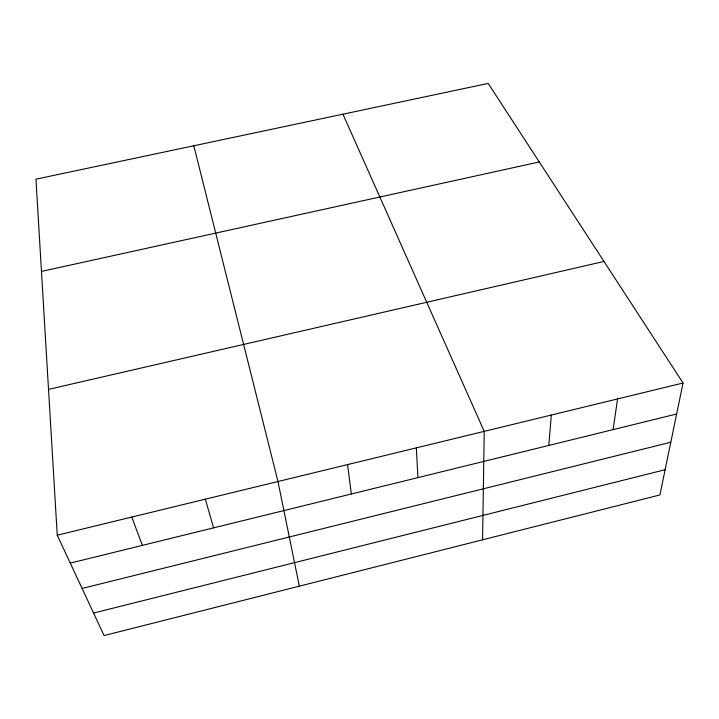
<?xml version="1.0" encoding="UTF-8"?>
<svg xmlns="http://www.w3.org/2000/svg" width="719" height="719" viewBox="0 0 719 719"><rect width="100%" height="100%" fill="white"/><g stroke="black" fill="none" stroke-linecap="round" stroke-linejoin="round"><path stroke-width="1.08" d="M482.566 539.816L484.229 431.364L342.945 114.186M548.822 445.429L551.311 415.052M613.109 429.62L617.576 398.928M683.05 383.011L659.907 494.951L104.084 635.569L57.241 535.197L35.95 179.184L488.192 83.431L683.05 383.011L57.241 535.197M93.578 613.055L665.12 469.723M82.101 588.457L670.8 442.239M70.264 563.112L676.642 414M48.524 389.365L603.987 261.455M41.468 271.414L539.277 161.964M131.775 517.078L142.38 545.379M205.346 499.184L213.588 527.863M193.815 145.759L277.974 481.523L299.338 586.165M347.583 464.591L351.33 493.998M416.328 447.874L417.946 477.614"/></g></svg>
